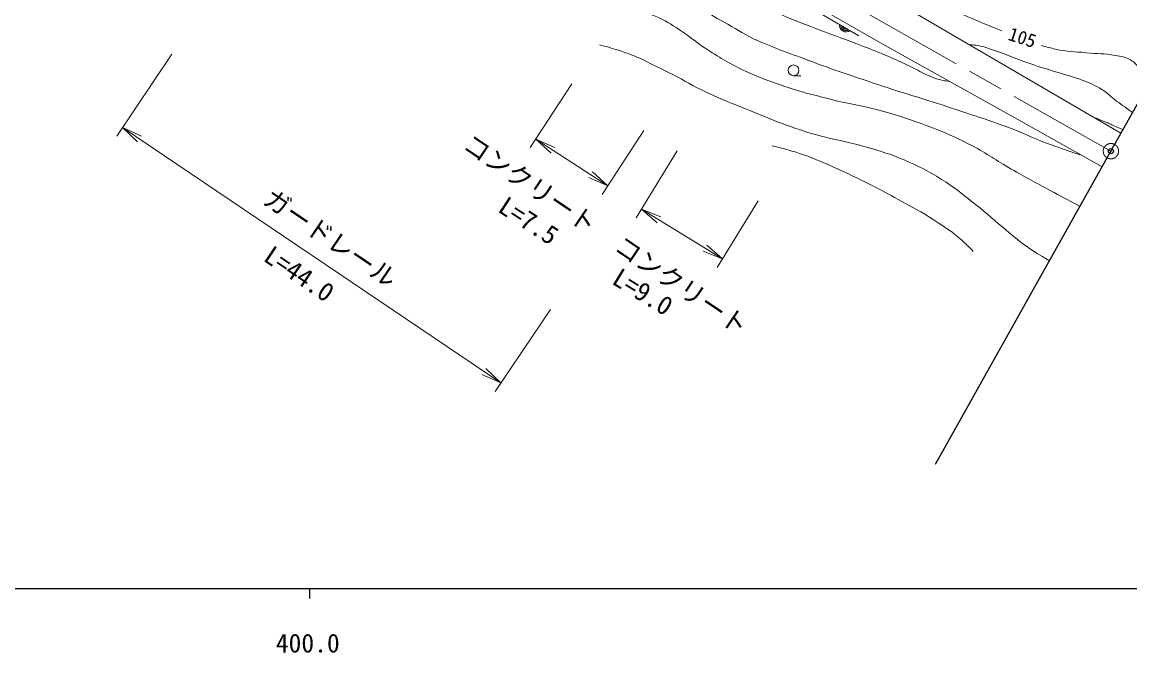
# Model space of a CAD drawing. Units: millimetres, scale not verified. Extents: x 40000 to 680000, y 20000 to 380000.
# Drawn here: x 439979 to 548050, y 198715 to 260237 of the extents above; entities that cross this region are included whole.
import ezdxf
from ezdxf.enums import TextEntityAlignment as Align

# ---------------------------------------------------------------- set-up
doc = ezdxf.new("R2010")
doc.units = ezdxf.units.MM
doc.header["$LTSCALE"] = 1000
doc.header["$PDMODE"] = 32
doc.header["$PDSIZE"] = 500
doc.linetypes.add('CHAIN', pattern=[18.5, 12, -1.5, 3.5, -1.5])
for name, color, linetype, lineweight in [('M-BMK', 2, 'CHAIN', 13), ('M-BMK-OTRS', 5, 'Continuous', 25), ('M-STR-HTXT', 7, 'Continuous', 13), ('M-TTL-BAND', 7, 'Continuous', 25), ('M-WORK', 1, 'Continuous', 13)]:
    doc.layers.add(name, color=color, linetype=linetype, lineweight=lineweight)
doc.layers.add('M-OTRS', color=6, linetype='Continuous')
doc.styles.add('ＭＳ ゴシック', font='')
doc.styles.get('ＭＳ ゴシック').set_extended_font_data('MS Gothic')

# ---------------------------------------------------------------- blocks, each defined once
blk = doc.blocks.new('open_arrow')
at = {"color": 0, "linetype": 'Continuous', "lineweight": -2}
blk.add_lwpolyline([(7.5, 1.25), (0, 0), (7.5, -1.25)], dxfattribs=at)

msp = doc.modelspace()

# ---------------------------------------------------------------- linework, layer by layer
at = {"layer": 'M-BMK'}
msp.add_line((488445, 280285), (546203, 247652), dxfattribs=at)
msp.add_circle((546203, 247652), 750, dxfattribs=at)
at = {"layer": 'M-BMK-OTRS'}
for p, q in [((546203, 247652), (563333, 278174)), ((529073, 217131), (546203, 247652))]:
    msp.add_line(p, q, dxfattribs=at)
at = {"layer": 'M-OTRS'}
msp.add_point((546203, 247652), dxfattribs=at)
at = {"layer": 'M-STR-HTXT'}
for p, q in [((454598, 257118), (449207, 249132)), ((493601, 254227), (489552, 247996)), ((449767, 249961), (486683, 225040)), ((500626, 249663), (496578, 243431)), ((490097, 248835), (497122, 244270)), ((503872, 247672), (499874, 241152)), ((511788, 242817), (507789, 236297)), ((500396, 242005), (508312, 237150)), ((491514, 232197), (486124, 224212))]:
    msp.add_line(p, q, dxfattribs=at)
at = {"layer": 'M-TTL-BAND'}
for p, q in [((40000, 205000), (579000, 205000)), ((468000, 205000), (468000, 204000))]:
    msp.add_line(p, q, dxfattribs=at)
at = {"layer": 'M-WORK'}
for p, q in [((520822, 264812), (547184, 249399)), ((513750, 263485), (521624, 258917)), ((515626, 262849), (524471, 257814)), ((524471, 257814), (531531, 253871)), ((515241, 255013), (515941, 255013)), ((531531, 253871), (537419, 250568)), ((537419, 250568), (545348, 246128))]:
    msp.add_line(p, q, dxfattribs=at)
msp.add_circle((515241, 255538), 525, dxfattribs=at)
for radius, start, end in [(650, 172.50139, 307.26166), (520, 178.61718, 301.14588), (390, 189.74987, 290.01319), (260, 223.93916, 255.8239)]:
    msp.add_arc((520363, 259938), radius, start, end, dxfattribs=at)
for points, knots in [([(463698, 283507), (464190, 283747), (464353, 283855), (464742, 284127), (465488, 284648), (465691, 285188), (466373, 285791), (467023, 286364), (467357, 286788), (468168, 287096), (468889, 287369), (469357, 287421), (470125, 287357), (470769, 287302), (471150, 287229), (471724, 286933), (472189, 286692), (472347, 286402), (472703, 286019), (473401, 285270), (473713, 284783), (474367, 283996), (475391, 282765), (475913, 282029), (477010, 280864), (478079, 279729), (478679, 279089), (479849, 278058), (481365, 276720), (482223, 275965), (483895, 274827), (485255, 273901), (486075, 273468), (487516, 272674), (489089, 271808), (489975, 271320), (491627, 270618), (494619, 269348), (496340, 268736), (499426, 267715), (500842, 267246), (501677, 267112), (503080, 266605), (504631, 266045), (505452, 265607), (506930, 264876), (508412, 264143), (509201, 263651), (510650, 262853), (511864, 262184), (512500, 261726), (513749, 261124), (515077, 260483), (515867, 260225), (517240, 259688), (518863, 259054), (519790, 258744), (521417, 258122), (522363, 257760), (522896, 257564), (523831, 257176), (525048, 256671), (525708, 256338), (526898, 255773), (527578, 255450), (527936, 255219), (528628, 254924), (529059, 254740), (529313, 254655), (529773, 254562), (530051, 254505), (530155, 254487), (530490, 254453)], [0, 0, 0, 0, 1, 1, 1, 2, 2, 2, 3, 3, 3, 4, 4, 4, 5, 5, 5, 6, 6, 6, 7, 7, 7, 8, 8, 8, 9, 9, 9, 10, 10, 10, 11, 11, 11, 12, 12, 12, 13, 13, 13, 14, 14, 14, 15, 15, 15, 16, 16, 16, 17, 17, 17, 18, 18, 18, 19, 19, 19, 20, 20, 20, 21, 21, 21, 22, 22, 22, 23, 23, 23, 24, 24, 24, 24]), ([(467007, 277753), (467603, 278118), (467823, 278255), (468399, 278449), (468962, 278639), (469298, 278749), (469893, 278739), (470559, 278727), (470938, 278616), (471560, 278376), (472262, 278106), (472632, 277888), (473271, 277492), (474301, 276854), (474818, 276405), (475809, 275708), (477226, 274712), (477972, 274083), (479434, 273156), (480775, 272306), (481586, 271930), (482958, 271133), (484118, 270460), (484721, 270000), (485917, 269393), (487457, 268611), (488351, 268231), (489962, 267609), (491532, 267004), (492431, 266717), (494030, 266195), (496168, 265497), (497413, 265249), (499533, 264498), (501326, 263864), (502313, 263452), (504036, 262650), (505801, 261828), (506703, 261196), (508408, 260257), (509558, 259624), (510157, 259183), (511345, 258625), (513354, 257681), (514552, 257316), (516631, 256537), (519310, 255533), (520832, 255027), (523548, 254123), (526137, 253261), (527615, 252863), (530204, 252002), (532632, 251194), (534007, 250780), (536403, 249881), (537591, 249435), (538223, 249101), (539405, 248641), (540924, 248051), (541441, 247887), (543339, 247253)], [0, 0, 0, 0, 1, 1, 1, 2, 2, 2, 3, 3, 3, 4, 4, 4, 5, 5, 5, 6, 6, 6, 7, 7, 7, 8, 8, 8, 9, 9, 9, 10, 10, 10, 11, 11, 11, 12, 12, 12, 13, 13, 13, 14, 14, 14, 15, 15, 15, 16, 16, 16, 17, 17, 17, 18, 18, 18, 19, 19, 19, 20, 20, 20, 20]), ([(522077, 278289), (521656, 277019), (521538, 276669), (521251, 275614), (520983, 274627), (520776, 274082), (520642, 273069), (520507, 272049), (520420, 271456), (520555, 270437), (520690, 269415), (520873, 268850), (521251, 267892), (521519, 267209), (521626, 266777), (522099, 266217), (522692, 265515), (523147, 265223), (523926, 264737), (524697, 264257), (525178, 264074), (525993, 263672), (527349, 263002), (528121, 262652), (529495, 262018), (530925, 261359), (531721, 260978), (533171, 260365), (534101, 259972), (534405, 259846), (535564, 259386)], [0, 0, 0, 0, 1, 1, 1, 2, 2, 2, 3, 3, 3, 4, 4, 4, 5, 5, 5, 6, 6, 6, 7, 7, 7, 8, 8, 8, 9, 9, 9, 10, 10, 10, 10]), ([(474502, 270263), (475753, 270027), (476114, 269940), (477134, 269675), (478790, 269246), (479686, 268885), (481288, 268283), (483542, 267437), (484783, 266903), (486987, 265934), (488688, 265187), (489578, 264627), (491294, 263917), (492594, 263378), (493342, 263121), (494687, 262709), (496139, 262265), (496972, 262087), (498440, 261698), (499662, 261374), (500391, 261333), (501572, 260882), (502488, 260532), (502954, 260220), (503791, 259708), (505015, 258958), (505583, 258360), (506792, 257587), (508235, 256665), (509057, 256154), (510610, 255433), (512048, 254766), (512891, 254468), (514395, 253965), (516140, 253381), (517148, 253150), (518930, 252692), (521008, 252159), (522220, 252047), (524281, 251453), (526210, 250897), (527278, 250530), (529143, 249789), (530537, 249235), (531302, 248879), (532634, 248190), (534187, 247387), (534967, 246775), (536484, 245906), (537949, 245066), (538782, 244618), (540269, 243818), (541404, 243207), (541767, 243014), (543185, 242274)], [0, 0, 0, 0, 1, 1, 1, 2, 2, 2, 3, 3, 3, 4, 4, 4, 5, 5, 5, 6, 6, 6, 7, 7, 7, 8, 8, 8, 9, 9, 9, 10, 10, 10, 11, 11, 11, 12, 12, 12, 13, 13, 13, 14, 14, 14, 15, 15, 15, 16, 16, 16, 17, 17, 17, 18, 18, 18, 18]), ([(496294, 258015), (497312, 257770), (497616, 257667), (498448, 257395), (500292, 256793), (501232, 256207), (502983, 255372), (504311, 254739), (504986, 254249), (506311, 253610), (507849, 252869), (508739, 252513), (510324, 251881), (513003, 250813), (514475, 250116), (517242, 249303), (518864, 248827), (519820, 248740), (521451, 248292), (523234, 247802), (524247, 247539), (525953, 246824), (527462, 246191), (528284, 245763), (529673, 244898), (530919, 244122), (531547, 243579), (532707, 242680), (533887, 241765), (534488, 241178), (535644, 240233), (536542, 239498), (537011, 239039), (537960, 238373), (538808, 237778), (539127, 237588), (540207, 236968)], [0, 0, 0, 0, 1, 1, 1, 2, 2, 2, 3, 3, 3, 4, 4, 4, 5, 5, 5, 6, 6, 6, 7, 7, 7, 8, 8, 8, 9, 9, 9, 10, 10, 10, 11, 11, 11, 12, 12, 12, 12]), ([(532419, 258031), (532809, 258015), (532935, 257998), (533261, 257946), (533856, 257853), (534169, 257702), (534741, 257511), (536150, 257041), (536902, 256670), (538308, 256192), (539327, 255845), (539906, 255676), (540933, 255351), (541894, 255046), (542462, 254957), (543398, 254582), (544172, 254272), (544616, 254104), (545327, 253668), (545832, 253358), (546046, 253087), (546516, 252726), (547205, 252196), (547442, 252036), (548318, 251420)], [0, 0, 0, 0, 1, 1, 1, 2, 2, 2, 3, 3, 3, 4, 4, 4, 5, 5, 5, 6, 6, 6, 7, 7, 7, 8, 8, 8, 8]), ([(539414, 257973), (540055, 257771), (540257, 257726), (540806, 257603), (541949, 257345), (542620, 257376), (543786, 257255), (544898, 257139), (545540, 257214), (546635, 256994), (547226, 256875), (547591, 256856), (548115, 256559), (548507, 256336), (548642, 256092), (548985, 255797), (549455, 255393), (549609, 255267), (550203, 254778)], [0, 0, 0, 0, 1, 1, 1, 2, 2, 2, 3, 3, 3, 4, 4, 4, 5, 5, 5, 6, 6, 6, 6]), ([(544536, 250947), (545026, 250765), (545157, 250716), (545549, 250553), (545953, 250386), (546173, 250276), (546574, 250099), (546888, 249960), (546986, 249917), (547378, 249745)], [0, 0, 0, 0, 1, 1, 1, 2, 2, 2, 3, 3, 3, 3]), ([(513160, 248180), (514382, 247882), (514737, 247783), (515727, 247462), (517066, 247030), (517787, 246699), (519077, 246136), (520571, 245483), (521383, 245062), (522840, 244330), (523873, 243811), (524438, 243495), (525450, 242938), (526841, 242173), (527648, 241787), (528974, 240915), (530056, 240204), (530689, 239825), (531650, 238957), (532098, 238553), (532264, 238406), (532759, 237881)], [0, 0, 0, 0, 1, 1, 1, 2, 2, 2, 3, 3, 3, 4, 4, 4, 5, 5, 5, 6, 6, 6, 7, 7, 7, 7])]:
    msp.add_open_spline(points, degree=3, knots=knots, dxfattribs=at)

# ---------------------------------------------------------------- block references
at = {"layer": 'M-STR-HTXT', "xscale": 267, "yscale": 267}
for p, rotation in [((449767, 249961), 326), ((490097, 248835), 327), ((497122, 244270), 147), ((500396, 242005), 328.5), ((508312, 237150), 148.5), ((486683, 225040), 146)]:
    msp.add_blockref('open_arrow', p, dxfattribs=dict(at, rotation=rotation))

# ---------------------------------------------------------------- texts
at = {"layer": 'M-STR-HTXT', "style": 'ＭＳ ゴシック'}
for s, p in [('コンクリート', (489549, 244479)), ('ガードレール', (470076, 239175)), ('コンクリート', (504312, 234557))]:
    msp.add_text(s, height=1833, rotation=325.978, dxfattribs=at).set_placement(p, align=Align.MIDDLE_CENTER)
for s, rotation, p in [('L=7.5', 326.986, (488599, 239650)), ('L=44.0', 325.978, (466199, 234478)), ('L=9.0', 328.478, (499774, 232684))]:
    msp.add_text(s, height=1833, rotation=rotation, dxfattribs=at).set_placement(p, align=Align.BOTTOM_CENTER)
at = {"layer": 'M-TTL-BAND', "style": 'ＭＳ ゴシック'}
msp.add_text('400.0', height=1833, dxfattribs=at).set_placement((467844, 198195), align=Align.BOTTOM_CENTER)
at = {"layer": 'M-WORK', "style": 'ＭＳ ゴシック'}
msp.add_text('105', height=1320, rotation=342.135, dxfattribs=at).set_placement((537566, 258741), align=Align.MIDDLE_CENTER)

doc.saveas('drawing.dxf')
